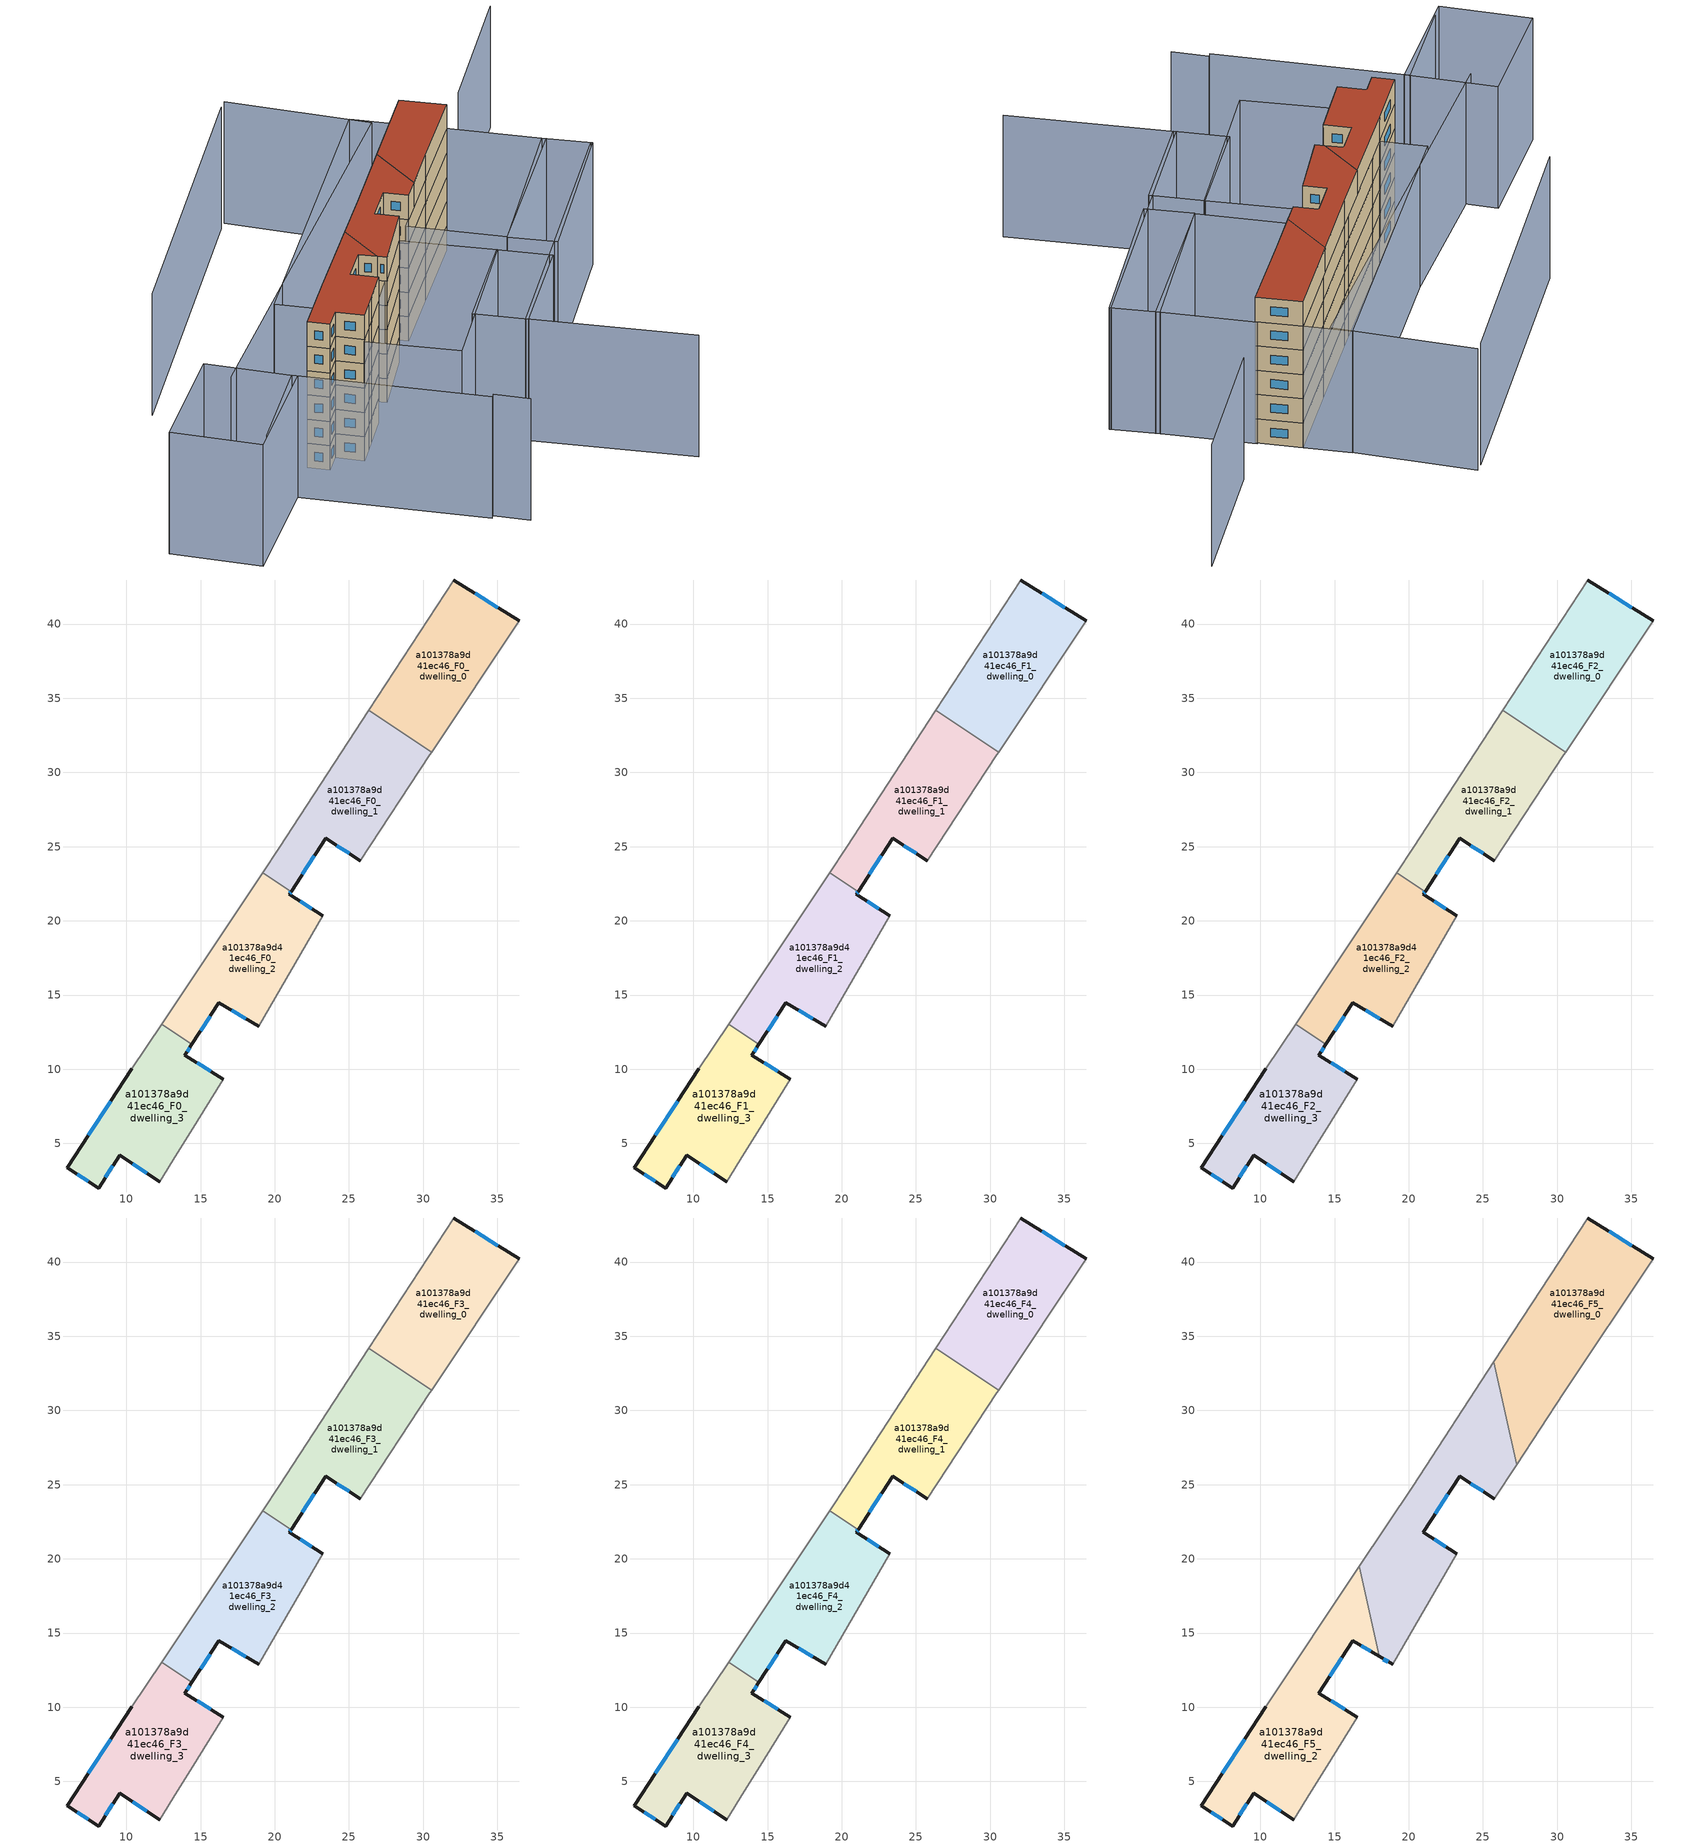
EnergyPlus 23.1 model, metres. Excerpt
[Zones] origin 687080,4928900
a101378a9d41ec46_F0_dwelling_0
 floor ground (EU_floor_Construction): 36.48,40.21 30.57,31.37 26.33,34.19 32.07,42.97 z0
 wall outside (EU_wall_Construction): 36.48,40.21 32.07,42.97 z0:3
 wall adiabatic (EU_wall_Construction): 32.07,42.97 26.33,34.19 / 30.57,31.37 36.48,40.21 z0:3
 wall to a101378a9d41ec46_F0_dwelling_1 (EU_wall_Construction): 26.33,34.19 30.57,31.37 z0:3
 window (EU_Window_Construction): 35.04,41.11 33.5,42.07 z0.98:2.02
a101378a9d41ec46_F0_dwelling_1
 floor ground (EU_floor_Construction): 30.57,31.37 30.46,31.2 25.78,24.06 23.43,25.57 21.1,21.97 19.18,23.26 20.3,24.94 26.33,34.19 z0
 wall outside (EU_wall_Construction): 21.1,21.97 23.43,25.57 25.78,24.06 z0:3
 wall adiabatic (EU_wall_Construction): 25.78,24.06 30.46,31.2 30.57,31.37 / 26.33,34.19 20.3,24.94 19.18,23.26 z0:3
 wall to a101378a9d41ec46_F0_dwelling_2 (EU_wall_Construction): 19.18,23.26 21.1,21.98 z0:3
 window (EU_Window_Construction): 24.19,25.08 25.01,24.55 / 21.86,23.14 22.67,24.4 z0.98:2.02
a101378a9d41ec46_F0_dwelling_2
 floor ground (EU_floor_Construction): 21.1,21.97 20.99,21.8 23.23,20.33 18.91,12.89 16.24,14.48 14.42,11.69 12.37,13.05 19.18,23.26 z0
 wall outside (EU_wall_Construction): 14.42,11.69 16.24,14.48 18.91,12.89 / 23.23,20.33 20.99,21.8 21.1,21.97 z0:3
 wall adiabatic (EU_wall_Construction): 18.91,12.89 23.23,20.33 / 19.18,23.26 12.37,13.05 z0:3
 wall to a101378a9d41ec46_F0_dwelling_3 (EU_wall_Construction): 12.37,13.05 14.42,11.69 z0:3
 window (EU_Window_Construction): 17.1,13.96 18.04,13.41 / 15.01,12.59 15.64,13.57 / 21.02,21.86 21.06,21.92 / 22.5,20.81 21.71,21.32 z0.98:2.02
a101378a9d41ec46_F0_dwelling_3
 floor ground (EU_floor_Construction): 14.42,11.69 13.95,10.96 16.55,9.33 14.35,5.8 13.43,4.34 12.24,2.42 9.56,4.21 8.13,2 6.02,3.38 10.36,10.02 12.37,13.05 z0
 wall outside (EU_wall_Construction): 16.55,9.33 13.95,10.96 14.42,11.69 / 10.36,10.02 6.02,3.38 8.13,2 9.56,4.21 12.24,2.42 z0:3
 wall adiabatic (EU_wall_Construction): 12.24,2.42 13.43,4.34 14.35,5.8 16.55,9.33 / 12.37,13.05 10.36,10.02 z0:3
 window (EU_Window_Construction): 14.1,11.2 14.26,11.45 / 15.7,9.86 14.79,10.43 / 10.43,3.63 11.36,3 / 8.59,2.72 9.09,3.49 / 6.7,2.93 7.44,2.45 / 8.94,7.86 7.43,5.54 z0.98:2.02
a101378a9d41ec46_F1_dwelling_0
 floor to a101378a9d41ec46_F0_dwelling_0 (EU_floor_Construction): 36.48,40.21 30.57,31.37 26.33,34.19 32.07,42.97 z3
 wall outside (EU_wall_Construction): 36.48,40.21 32.07,42.97 z3:6
 wall adiabatic (EU_wall_Construction): 32.07,42.97 26.33,34.19 / 30.57,31.37 36.48,40.21 z3:6
 wall to a101378a9d41ec46_F1_dwelling_1 (EU_wall_Construction): 26.33,34.19 30.57,31.37 z3:6
 window (EU_Window_Construction): 35.04,41.11 33.5,42.07 z3.98:5.02
a101378a9d41ec46_F1_dwelling_1
 floor to a101378a9d41ec46_F0_dwelling_1 (EU_floor_Construction): 30.57,31.37 30.46,31.2 25.78,24.06 23.43,25.57 21.1,21.97 19.18,23.26 20.3,24.94 26.33,34.19 z3
 wall outside (EU_wall_Construction): 21.1,21.97 23.43,25.57 25.78,24.06 z3:6
 wall adiabatic (EU_wall_Construction): 25.78,24.06 30.46,31.2 30.57,31.37 / 26.33,34.19 20.3,24.94 19.18,23.26 z3:6
 wall to a101378a9d41ec46_F1_dwelling_2 (EU_wall_Construction): 19.18,23.26 21.1,21.98 z3:6
 window (EU_Window_Construction): 24.19,25.08 25.01,24.55 / 21.86,23.14 22.67,24.4 z3.98:5.02
a101378a9d41ec46_F1_dwelling_2
 floor to a101378a9d41ec46_F0_dwelling_2 (EU_floor_Construction): 21.1,21.97 20.99,21.8 23.23,20.33 18.91,12.89 16.24,14.48 14.42,11.69 12.37,13.05 19.18,23.26 z3
 wall outside (EU_wall_Construction): 14.42,11.69 16.24,14.48 18.91,12.89 / 23.23,20.33 20.99,21.8 21.1,21.97 z3:6
 wall adiabatic (EU_wall_Construction): 18.91,12.89 23.23,20.33 / 19.18,23.26 12.37,13.05 z3:6
 wall to a101378a9d41ec46_F1_dwelling_3 (EU_wall_Construction): 12.37,13.05 14.42,11.69 z3:6
 window (EU_Window_Construction): 17.1,13.96 18.04,13.41 / 15.01,12.59 15.64,13.57 / 21.02,21.86 21.06,21.92 / 22.5,20.81 21.71,21.32 z3.98:5.02
a101378a9d41ec46_F1_dwelling_3
 floor to a101378a9d41ec46_F0_dwelling_3 (EU_floor_Construction): 14.42,11.69 13.95,10.96 16.55,9.33 14.35,5.8 13.43,4.34 12.24,2.42 9.56,4.21 8.13,2 6.02,3.38 10.36,10.02 12.37,13.05 z3
 wall outside (EU_wall_Construction): 16.55,9.33 13.95,10.96 14.42,11.69 / 10.36,10.02 6.02,3.38 8.13,2 9.56,4.21 12.24,2.42 z3:6
 wall adiabatic (EU_wall_Construction): 12.24,2.42 13.43,4.34 14.35,5.8 16.55,9.33 / 12.37,13.05 10.36,10.02 z3:6
 window (EU_Window_Construction): 14.1,11.2 14.26,11.45 / 15.7,9.86 14.79,10.43 / 10.43,3.63 11.36,3 / 8.59,2.72 9.09,3.49 / 6.7,2.93 7.44,2.45 / 8.94,7.86 7.43,5.54 z3.98:5.02
a101378a9d41ec46_F2_dwelling_0
 floor to a101378a9d41ec46_F1_dwelling_0 (EU_floor_Construction): 36.48,40.21 30.57,31.37 26.33,34.19 32.07,42.97 z6
 wall outside (EU_wall_Construction): 36.48,40.21 32.07,42.97 z6:9
 wall adiabatic (EU_wall_Construction): 32.07,42.97 26.33,34.19 / 30.57,31.37 36.48,40.21 z6:9
 wall to a101378a9d41ec46_F2_dwelling_1 (EU_wall_Construction): 26.33,34.19 30.57,31.37 z6:9
 window (EU_Window_Construction): 35.04,41.11 33.5,42.07 z6.98:8.02
a101378a9d41ec46_F2_dwelling_1
 floor to a101378a9d41ec46_F1_dwelling_1 (EU_floor_Construction): 30.57,31.37 30.46,31.2 25.78,24.06 23.43,25.57 21.1,21.97 19.18,23.26 20.3,24.94 26.33,34.19 z6
 wall outside (EU_wall_Construction): 21.1,21.97 23.43,25.57 25.78,24.06 z6:9
 wall adiabatic (EU_wall_Construction): 25.78,24.06 30.46,31.2 30.57,31.37 / 26.33,34.19 20.3,24.94 19.18,23.26 z6:9
 wall to a101378a9d41ec46_F2_dwelling_2 (EU_wall_Construction): 19.18,23.26 21.1,21.98 z6:9
 window (EU_Window_Construction): 24.19,25.08 25.01,24.55 / 21.86,23.14 22.67,24.4 z6.98:8.02
a101378a9d41ec46_F2_dwelling_2
 floor to a101378a9d41ec46_F1_dwelling_2 (EU_floor_Construction): 21.1,21.97 20.99,21.8 23.23,20.33 18.91,12.89 16.24,14.48 14.42,11.69 12.37,13.05 19.18,23.26 z6
 wall outside (EU_wall_Construction): 14.42,11.69 16.24,14.48 18.91,12.89 / 23.23,20.33 20.99,21.8 21.1,21.97 z6:9
 wall adiabatic (EU_wall_Construction): 18.91,12.89 23.23,20.33 / 19.18,23.26 12.37,13.05 z6:9
 wall to a101378a9d41ec46_F2_dwelling_3 (EU_wall_Construction): 12.37,13.05 14.42,11.69 z6:9
 window (EU_Window_Construction): 17.1,13.96 18.04,13.41 / 15.01,12.59 15.64,13.57 / 21.02,21.86 21.06,21.92 / 22.5,20.81 21.71,21.32 z6.98:8.02
a101378a9d41ec46_F2_dwelling_3
 floor to a101378a9d41ec46_F1_dwelling_3 (EU_floor_Construction): 14.42,11.69 13.95,10.96 16.55,9.33 14.35,5.8 13.43,4.34 12.24,2.42 9.56,4.21 8.13,2 6.02,3.38 10.36,10.02 12.37,13.05 z6
 wall outside (EU_wall_Construction): 16.55,9.33 13.95,10.96 14.42,11.69 / 10.36,10.02 6.02,3.38 8.13,2 9.56,4.21 12.24,2.42 z6:9
 wall adiabatic (EU_wall_Construction): 12.24,2.42 13.43,4.34 14.35,5.8 16.55,9.33 / 12.37,13.05 10.36,10.02 z6:9
 window (EU_Window_Construction): 14.1,11.2 14.26,11.45 / 15.7,9.86 14.79,10.43 / 10.43,3.63 11.36,3 / 8.59,2.72 9.09,3.49 / 6.7,2.93 7.44,2.45 / 8.94,7.86 7.43,5.54 z6.98:8.02
a101378a9d41ec46_F3_dwelling_0
 floor to a101378a9d41ec46_F2_dwelling_0 (EU_floor_Construction): 36.48,40.21 30.57,31.37 26.33,34.19 32.07,42.97 z9
 wall outside (EU_wall_Construction): 36.48,40.21 32.07,42.97 z9:12
 wall adiabatic (EU_wall_Construction): 32.07,42.97 26.33,34.19 / 30.57,31.37 36.48,40.21 z9:12
 wall to a101378a9d41ec46_F3_dwelling_1 (EU_wall_Construction): 26.33,34.19 30.57,31.37 z9:12
 window (EU_Window_Construction): 35.04,41.11 33.5,42.07 z9.98:11.02
a101378a9d41ec46_F3_dwelling_1
 floor to a101378a9d41ec46_F2_dwelling_1 (EU_floor_Construction): 30.57,31.37 30.46,31.2 25.78,24.06 23.43,25.57 21.1,21.97 19.18,23.26 20.3,24.94 26.33,34.19 z9
 wall outside (EU_wall_Construction): 21.1,21.97 23.43,25.57 25.78,24.06 z9:12
 wall adiabatic (EU_wall_Construction): 25.78,24.06 30.46,31.2 30.57,31.37 / 26.33,34.19 20.3,24.94 19.18,23.26 z9:12
 wall to a101378a9d41ec46_F3_dwelling_2 (EU_wall_Construction): 19.18,23.26 21.1,21.98 z9:12
 window (EU_Window_Construction): 24.19,25.08 25.01,24.55 / 21.86,23.14 22.67,24.4 z9.98:11.02
a101378a9d41ec46_F3_dwelling_2
 floor to a101378a9d41ec46_F2_dwelling_2 (EU_floor_Construction): 21.1,21.97 20.99,21.8 23.23,20.33 18.91,12.89 16.24,14.48 14.42,11.69 12.37,13.05 19.18,23.26 z9
 wall outside (EU_wall_Construction): 14.42,11.69 16.24,14.48 18.91,12.89 / 23.23,20.33 20.99,21.8 21.1,21.97 z9:12
 wall adiabatic (EU_wall_Construction): 18.91,12.89 23.23,20.33 / 19.18,23.26 12.37,13.05 z9:12
 wall to a101378a9d41ec46_F3_dwelling_3 (EU_wall_Construction): 12.37,13.05 14.42,11.69 z9:12
 window (EU_Window_Construction): 17.1,13.96 18.04,13.41 / 15.01,12.59 15.64,13.57 / 21.02,21.86 21.06,21.92 / 22.5,20.81 21.71,21.32 z9.98:11.02
a101378a9d41ec46_F3_dwelling_3
 floor to a101378a9d41ec46_F2_dwelling_3 (EU_floor_Construction): 14.42,11.69 13.95,10.96 16.55,9.33 14.35,5.8 13.43,4.34 12.24,2.42 9.56,4.21 8.13,2 6.02,3.38 10.36,10.02 12.37,13.05 z9
 wall outside (EU_wall_Construction): 16.55,9.33 13.95,10.96 14.42,11.69 / 10.36,10.02 6.02,3.38 8.13,2 9.56,4.21 12.24,2.42 z9:12
 wall adiabatic (EU_wall_Construction): 12.24,2.42 13.43,4.34 14.35,5.8 16.55,9.33 / 12.37,13.05 10.36,10.02 z9:12
 window (EU_Window_Construction): 14.1,11.2 14.26,11.45 / 15.7,9.86 14.79,10.43 / 10.43,3.63 11.36,3 / 8.59,2.72 9.09,3.49 / 6.7,2.93 7.44,2.45 / 8.94,7.86 7.43,5.54 z9.98:11.02
a101378a9d41ec46_F4_dwelling_0
 floor to a101378a9d41ec46_F3_dwelling_0 (EU_floor_Construction): 36.48,40.21 30.57,31.37 26.33,34.19 32.07,42.97 z12
 wall outside (EU_wall_Construction): 36.48,40.21 32.07,42.97 z12:15
 wall adiabatic (EU_wall_Construction): 32.07,42.97 26.33,34.19 / 30.57,31.37 36.48,40.21 z12:15
 wall to a101378a9d41ec46_F4_dwelling_1 (EU_wall_Construction): 26.33,34.19 30.57,31.37 z12:15
 window (EU_Window_Construction): 35.04,41.11 33.5,42.07 z12.98:14.02
a101378a9d41ec46_F4_dwelling_1
 floor to a101378a9d41ec46_F3_dwelling_1 (EU_floor_Construction): 30.57,31.37 30.46,31.2 25.78,24.06 23.43,25.57 21.1,21.97 19.18,23.26 20.3,24.94 26.33,34.19 z12
 wall outside (EU_wall_Construction): 21.1,21.97 23.43,25.57 25.78,24.06 z12:15
 wall adiabatic (EU_wall_Construction): 25.78,24.06 30.46,31.2 30.57,31.37 / 26.33,34.19 20.3,24.94 19.18,23.26 z12:15
 wall to a101378a9d41ec46_F4_dwelling_2 (EU_wall_Construction): 19.18,23.26 21.1,21.98 z12:15
 window (EU_Window_Construction): 24.19,25.08 25.01,24.55 / 21.86,23.14 22.67,24.4 z12.98:14.02
a101378a9d41ec46_F4_dwelling_2
 floor to a101378a9d41ec46_F3_dwelling_2 (EU_floor_Construction): 21.1,21.97 20.99,21.8 23.23,20.33 18.91,12.89 16.24,14.48 14.42,11.69 12.37,13.05 19.18,23.26 z12
 wall outside (EU_wall_Construction): 14.42,11.69 16.24,14.48 18.91,12.89 / 23.23,20.33 20.99,21.8 21.1,21.97 z12:15
 wall adiabatic (EU_wall_Construction): 18.91,12.89 23.23,20.33 / 19.18,23.26 12.37,13.05 z12:15
 wall to a101378a9d41ec46_F4_dwelling_3 (EU_wall_Construction): 12.37,13.05 14.42,11.69 z12:15
 window (EU_Window_Construction): 17.1,13.96 18.04,13.41 / 15.01,12.59 15.64,13.57 / 21.02,21.86 21.06,21.92 / 22.5,20.81 21.71,21.32 z12.98:14.02
a101378a9d41ec46_F4_dwelling_3
 floor to a101378a9d41ec46_F3_dwelling_3 (EU_floor_Construction): 14.42,11.69 13.95,10.96 16.55,9.33 14.35,5.8 13.43,4.34 12.24,2.42 9.56,4.21 8.13,2 6.02,3.38 10.36,10.02 12.37,13.05 z12
 wall outside (EU_wall_Construction): 16.55,9.33 13.95,10.96 14.42,11.69 / 10.36,10.02 6.02,3.38 8.13,2 9.56,4.21 12.24,2.42 z12:15
 wall adiabatic (EU_wall_Construction): 12.24,2.42 13.43,4.34 14.35,5.8 16.55,9.33 / 12.37,13.05 10.36,10.02 z12:15
 window (EU_Window_Construction): 14.1,11.2 14.26,11.45 / 15.7,9.86 14.79,10.43 / 10.43,3.63 11.36,3 / 8.59,2.72 9.09,3.49 / 6.7,2.93 7.44,2.45 / 8.94,7.86 7.43,5.54 z12.98:14.02
a101378a9d41ec46_F5_dwelling_0
 floor to a101378a9d41ec46_F4_dwelling_0 (EU_floor_Construction): 36.48,40.21 30.57,31.37 26.33,34.19 32.07,42.97 z15
 floor to a101378a9d41ec46_F4_dwelling_1 (EU_floor_Construction): 30.57,31.37 30.46,31.2 27.26,26.33 25.73,33.27 26.33,34.19 z15
 wall outside (EU_wall_Construction): 36.48,40.21 32.07,42.97 z15:18
 wall adiabatic (EU_wall_Construction): 32.07,42.97 25.73,33.27 / 27.26,26.33 30.46,31.2 36.48,40.21 z15:18
 wall to a101378a9d41ec46_F5_dwelling_1 (EU_wall_Construction): 25.73,33.27 27.26,26.33 z15:18
 window (EU_Window_Construction): 35.04,41.11 33.5,42.07 z15.98:17.02
 roof outside (EU_roof_Construction): 30.46,31.2 36.48,40.21 32.07,42.97 25.73,33.27 27.26,26.33 z18
a101378a9d41ec46_F5_dwelling_1
 floor to a101378a9d41ec46_F4_dwelling_1 (EU_floor_Construction): 25.73,33.27 27.26,26.33 25.78,24.06 23.43,25.57 21.1,21.98 19.18,23.26 20.3,24.94 z15
 floor to a101378a9d41ec46_F4_dwelling_2 (EU_floor_Construction): 21.1,21.98 20.99,21.8 23.23,20.33 18.91,12.89 18,13.43 16.67,19.49 19.18,23.26 z15
 wall outside (EU_wall_Construction): 23.23,20.33 20.99,21.8 23.43,25.57 25.78,24.06 / 18,13.43 18.91,12.89 z15:18
 wall adiabatic (EU_wall_Construction): 18.91,12.89 23.23,20.33 / 25.73,33.27 20.3,24.94 16.67,19.49 / 25.78,24.06 27.26,26.33 z15:18
 wall to a101378a9d41ec46_F5_dwelling_2 (EU_wall_Construction): 16.67,19.49 18,13.43 z15:18
 window (EU_Window_Construction): 24.19,25.08 25.01,24.55 / 21.78,23.03 22.63,24.34 / 22.5,20.81 21.71,21.32 / 18.3,13.25 18.61,13.06 z15.98:17.02
 roof outside (EU_roof_Construction): 18.91,12.89 23.23,20.33 20.99,21.8 23.43,25.57 25.78,24.06 27.26,26.33 25.73,33.27 20.3,24.94 16.67,19.49 18,13.43 z18
a101378a9d41ec46_F5_dwelling_2
 floor to a101378a9d41ec46_F4_dwelling_2 (EU_floor_Construction): 16.67,19.49 18,13.43 16.24,14.48 14.42,11.69 12.37,13.05 z15
 floor to a101378a9d41ec46_F4_dwelling_3 (EU_floor_Construction): 14.42,11.69 13.95,10.96 16.55,9.33 14.35,5.8 13.43,4.34 12.24,2.42 9.56,4.21 8.13,2 6.02,3.38 10.36,10.02 12.37,13.05 z15
 wall outside (EU_wall_Construction): 16.55,9.33 13.95,10.96 16.24,14.48 18,13.43 / 10.36,10.02 6.02,3.38 8.13,2 9.56,4.21 12.24,2.42 z15:18
 wall adiabatic (EU_wall_Construction): 12.24,2.42 13.43,4.34 14.35,5.8 16.55,9.33 / 16.67,19.49 10.36,10.02 z15:18
 window (EU_Window_Construction): 16.81,14.14 17.43,13.77 / 14.69,12.1 15.49,13.33 / 15.7,9.86 14.79,10.43 / 10.43,3.63 11.36,3 / 8.59,2.72 9.09,3.49 / 6.7,2.93 7.44,2.45 / 8.94,7.86 7.43,5.54 z15.98:17.02
 roof outside (EU_roof_Construction): 13.43,4.34 14.35,5.8 16.55,9.33 13.95,10.96 16.24,14.48 18,13.43 16.67,19.49 10.36,10.02 6.02,3.38 8.13,2 9.56,4.21 12.24,2.42 z18
shading: 20.76,-13.2 24.12,-15.54 / -4.77,-12.38 2.26,-1.67 / 2.26,-1.67 20.46,-13.63 / 45.6,-9.75 29.75,0.19 / 29.75,0.19 49.65,31.94 / 16.52,54.17 29.49,44.33 / 29.49,44.33 -3.8,0.42 / 40.33,46.81 50.15,62.47 / 15.78,53.19 -5.27,19.63 / 2.82,-2.05 -5.83,-14.03 / -5.83,-14.03 -14.2,-7.98 / -14.2,-7.98 -5.55,4 / -5.55,4 2.82,-2.05 / 37.33,11.55 30,0.03 / 30,0.03 24.85,3.31 / 24.85,3.31 32.18,14.83 / 32.18,14.83 37.33,11.55 / 12.02,2.07 23.23,20.33 / 23.23,20.33 32.28,14.77 / 32.28,14.77 21.07,-3.49 / 21.07,-3.49 12.02,2.07 / 34.15,16.81 45.15,34.76 / 45.15,34.76 49.87,31.87 / 49.87,31.87 38.86,13.92 / 38.86,13.92 34.15,16.81 / 32.07,42.97 10.5,9.93 / 10.5,9.93 6.01,12.86 / 6.01,12.86 27.58,45.9 / 27.58,45.9 32.07,42.97 / 34.22,16.93 24.98,22.91 / 24.98,22.91 36.34,40.46 / 36.34,40.46 45.58,34.48 / 45.58,34.48 34.22,16.93 z0:15
[Building]
EU S2 Campaign: North Axis=0; Terrain=City; Solar Distribution=FullExterior
[Site:Location]
Bologna: Latitude=44.5; Longitude=11.25; Time Zone=1; Elevation=37
[SizingPeriod:WeatherFileDays]
AnnualSizingPeriod: Begin Month=1; Begin Day of Month=1; End Month=12; End Day of Month=31; Day of Week for Start Day=Monday; Use Weather File Daylight Saving Period=No; Use Weather File Rain and Snow Indicators=No
[MATERIAL]
EU_InternalMass_Material: Roughness=MediumRough; Thickness=0.1; Conductivity=1; Density=1800; Specific Heat=900; Thermal Absorptance=0.9; Solar Absorptance=0.7; Visible Absorptance=0.7
[MATERIAL:NOMASS] Roughness=MediumRough; Thermal Absorptance=0.9; Solar Absorptance=0.7; Visible Absorptance=0.7
Name | Thermal Resistance
EU_wall_NoMass | 0.905828
EU_roof_NoMass | 0.37593
EU_floor_NoMass | 0.67114
[WINDOWMATERIAL:SIMPLEGLAZINGSYSTEM]
EU_Window_SimpleGlazing: UFactor=4.52486; Solar Heat Gain Coefficient=0.85; Visible Transmittance=0.85
[CONSTRUCTION]
EU_wall_Construction: EU_wall_NoMass
EU_roof_Construction: EU_roof_NoMass
EU_floor_Construction: EU_floor_NoMass
EU_Window_Construction: EU_Window_SimpleGlazing
EU_InternalMass_Construction: EU_InternalMass_Material
[ZONE] Type=1; Multiplier=1; Ceiling Height=autocalculate; Floor Area=autocalculate; Part of Total Floor Area=Yes
Name | Volume
a101378a9d41ec46_F0_dwelling_0; a101378a9d41ec46_F1_dwelling_0; a101378a9d41ec46_F2_dwelling_0; a101378a9d41ec46_F3_dwelling_0; a101378a9d41ec46_F4_dwelling_0 | 162.993
a101378a9d41ec46_F5_dwelling_0 | 217.332
a101378a9d41ec46_F0_dwelling_1 | 163.002
a101378a9d41ec46_F1_dwelling_1; a101378a9d41ec46_F2_dwelling_1; a101378a9d41ec46_F3_dwelling_1; a101378a9d41ec46_F4_dwelling_1 | 163.001
a101378a9d41ec46_F5_dwelling_1 | 217.324
a101378a9d41ec46_F0_dwelling_2 | 162.995
a101378a9d41ec46_F1_dwelling_2; a101378a9d41ec46_F2_dwelling_2; a101378a9d41ec46_F3_dwelling_2; a101378a9d41ec46_F4_dwelling_2 | 162.992
a101378a9d41ec46_F5_dwelling_2 | 217.331
a101378a9d41ec46_F0_dwelling_3 | 163.005
a101378a9d41ec46_F1_dwelling_3; a101378a9d41ec46_F2_dwelling_3; a101378a9d41ec46_F3_dwelling_3; a101378a9d41ec46_F4_dwelling_3 | 163.009
[INTERNALMASS] Construction=EU_InternalMass_Construction
Name | Zone or ZoneList | Surface Area
a101378a9d41ec46_F0_dwelling_0_EU_InternalMass | a101378a9d41ec46_F0_dwelling_0 | 54.3311
a101378a9d41ec46_F0_dwelling_1_EU_InternalMass | a101378a9d41ec46_F0_dwelling_1 | 54.3343
a101378a9d41ec46_F0_dwelling_2_EU_InternalMass | a101378a9d41ec46_F0_dwelling_2 | 54.3312
a101378a9d41ec46_F0_dwelling_3_EU_InternalMass | a101378a9d41ec46_F0_dwelling_3 | 54.3353
a101378a9d41ec46_F1_dwelling_0_EU_InternalMass | a101378a9d41ec46_F1_dwelling_0 | 54.3311
a101378a9d41ec46_F1_dwelling_1_EU_InternalMass | a101378a9d41ec46_F1_dwelling_1 | 54.3343
a101378a9d41ec46_F1_dwelling_2_EU_InternalMass | a101378a9d41ec46_F1_dwelling_2 | 54.3312
a101378a9d41ec46_F1_dwelling_3_EU_InternalMass | a101378a9d41ec46_F1_dwelling_3 | 54.3353
a101378a9d41ec46_F2_dwelling_0_EU_InternalMass | a101378a9d41ec46_F2_dwelling_0 | 54.3311
a101378a9d41ec46_F2_dwelling_1_EU_InternalMass | a101378a9d41ec46_F2_dwelling_1 | 54.3343
a101378a9d41ec46_F2_dwelling_2_EU_InternalMass | a101378a9d41ec46_F2_dwelling_2 | 54.3312
a101378a9d41ec46_F2_dwelling_3_EU_InternalMass | a101378a9d41ec46_F2_dwelling_3 | 54.3353
a101378a9d41ec46_F3_dwelling_0_EU_InternalMass | a101378a9d41ec46_F3_dwelling_0 | 54.3311
a101378a9d41ec46_F3_dwelling_1_EU_InternalMass | a101378a9d41ec46_F3_dwelling_1 | 54.3343
a101378a9d41ec46_F3_dwelling_2_EU_InternalMass | a101378a9d41ec46_F3_dwelling_2 | 54.3312
a101378a9d41ec46_F3_dwelling_3_EU_InternalMass | a101378a9d41ec46_F3_dwelling_3 | 54.3353
a101378a9d41ec46_F4_dwelling_0_EU_InternalMass | a101378a9d41ec46_F4_dwelling_0 | 54.3311
a101378a9d41ec46_F4_dwelling_1_EU_InternalMass | a101378a9d41ec46_F4_dwelling_1 | 54.3343
a101378a9d41ec46_F4_dwelling_2_EU_InternalMass | a101378a9d41ec46_F4_dwelling_2 | 54.3312
a101378a9d41ec46_F4_dwelling_3_EU_InternalMass | a101378a9d41ec46_F4_dwelling_3 | 54.3353
a101378a9d41ec46_F5_dwelling_0_EU_InternalMass | a101378a9d41ec46_F5_dwelling_0 | 72.4458
a101378a9d41ec46_F5_dwelling_1_EU_InternalMass | a101378a9d41ec46_F5_dwelling_1 | 72.4457
a101378a9d41ec46_F5_dwelling_2_EU_InternalMass | a101378a9d41ec46_F5_dwelling_2 | 72.4443
[OTHEREQUIPMENT] Fuel Type=Electricity; Design Level Calculation Method=Watts/Area; Power per Zone Floor Area=1; Fraction Latent=0; Fraction Radiant=0; Fraction Lost=0; Carbon Dioxide Generation Rate=0; EndUse Subcategory=EU_Step8_InternalGains
Name | Zone or ZoneList or Space or SpaceList | Schedule
EU_Step8_InternalGain_a101378a9d41ec46_F0_dwelling_0_f000 | a101378a9d41ec46_F0_dwelling_0 | EU_Step8_GainSchedule_a101378a9d41ec46_F0_dwelling_0_f000
EU_Step8_InternalGain_a101378a9d41ec46_F0_dwelling_1_f000 | a101378a9d41ec46_F0_dwelling_1 | EU_Step8_GainSchedule_a101378a9d41ec46_F0_dwelling_1_f000
EU_Step8_InternalGain_a101378a9d41ec46_F0_dwelling_2_f000 | a101378a9d41ec46_F0_dwelling_2 | EU_Step8_GainSchedule_a101378a9d41ec46_F0_dwelling_2_f000
EU_Step8_InternalGain_a101378a9d41ec46_F0_dwelling_3_f000 | a101378a9d41ec46_F0_dwelling_3 | EU_Step8_GainSchedule_a101378a9d41ec46_F0_dwelling_3_f000
EU_Step8_InternalGain_a101378a9d41ec46_F1_dwelling_0_f000 | a101378a9d41ec46_F1_dwelling_0 | EU_Step8_GainSchedule_a101378a9d41ec46_F1_dwelling_0_f000
EU_Step8_InternalGain_a101378a9d41ec46_F1_dwelling_1_f000 | a101378a9d41ec46_F1_dwelling_1 | EU_Step8_GainSchedule_a101378a9d41ec46_F1_dwelling_1_f000
EU_Step8_InternalGain_a101378a9d41ec46_F1_dwelling_2_f000 | a101378a9d41ec46_F1_dwelling_2 | EU_Step8_GainSchedule_a101378a9d41ec46_F1_dwelling_2_f000
EU_Step8_InternalGain_a101378a9d41ec46_F1_dwelling_3_f000 | a101378a9d41ec46_F1_dwelling_3 | EU_Step8_GainSchedule_a101378a9d41ec46_F1_dwelling_3_f000
EU_Step8_InternalGain_a101378a9d41ec46_F2_dwelling_0_f000 | a101378a9d41ec46_F2_dwelling_0 | EU_Step8_GainSchedule_a101378a9d41ec46_F2_dwelling_0_f000
EU_Step8_InternalGain_a101378a9d41ec46_F2_dwelling_1_f000 | a101378a9d41ec46_F2_dwelling_1 | EU_Step8_GainSchedule_a101378a9d41ec46_F2_dwelling_1_f000
EU_Step8_InternalGain_a101378a9d41ec46_F2_dwelling_2_f000 | a101378a9d41ec46_F2_dwelling_2 | EU_Step8_GainSchedule_a101378a9d41ec46_F2_dwelling_2_f000
EU_Step8_InternalGain_a101378a9d41ec46_F2_dwelling_3_f000 | a101378a9d41ec46_F2_dwelling_3 | EU_Step8_GainSchedule_a101378a9d41ec46_F2_dwelling_3_f000
EU_Step8_InternalGain_a101378a9d41ec46_F3_dwelling_0_f000 | a101378a9d41ec46_F3_dwelling_0 | EU_Step8_GainSchedule_a101378a9d41ec46_F3_dwelling_0_f000
EU_Step8_InternalGain_a101378a9d41ec46_F3_dwelling_1_f000 | a101378a9d41ec46_F3_dwelling_1 | EU_Step8_GainSchedule_a101378a9d41ec46_F3_dwelling_1_f000
EU_Step8_InternalGain_a101378a9d41ec46_F3_dwelling_2_f000 | a101378a9d41ec46_F3_dwelling_2 | EU_Step8_GainSchedule_a101378a9d41ec46_F3_dwelling_2_f000
EU_Step8_InternalGain_a101378a9d41ec46_F3_dwelling_3_f000 | a101378a9d41ec46_F3_dwelling_3 | EU_Step8_GainSchedule_a101378a9d41ec46_F3_dwelling_3_f000
EU_Step8_InternalGain_a101378a9d41ec46_F4_dwelling_0_f000 | a101378a9d41ec46_F4_dwelling_0 | EU_Step8_GainSchedule_a101378a9d41ec46_F4_dwelling_0_f000
EU_Step8_InternalGain_a101378a9d41ec46_F4_dwelling_1_f000 | a101378a9d41ec46_F4_dwelling_1 | EU_Step8_GainSchedule_a101378a9d41ec46_F4_dwelling_1_f000
EU_Step8_InternalGain_a101378a9d41ec46_F4_dwelling_2_f000 | a101378a9d41ec46_F4_dwelling_2 | EU_Step8_GainSchedule_a101378a9d41ec46_F4_dwelling_2_f000
EU_Step8_InternalGain_a101378a9d41ec46_F4_dwelling_3_f000 | a101378a9d41ec46_F4_dwelling_3 | EU_Step8_GainSchedule_a101378a9d41ec46_F4_dwelling_3_f000
EU_Step8_InternalGain_a101378a9d41ec46_F5_dwelling_0_f000 | a101378a9d41ec46_F5_dwelling_0 | EU_Step8_GainSchedule_a101378a9d41ec46_F5_dwelling_0_f000
EU_Step8_InternalGain_a101378a9d41ec46_F5_dwelling_1_f000 | a101378a9d41ec46_F5_dwelling_1 | EU_Step8_GainSchedule_a101378a9d41ec46_F5_dwelling_1_f000
EU_Step8_InternalGain_a101378a9d41ec46_F5_dwelling_2_f000 | a101378a9d41ec46_F5_dwelling_2 | EU_Step8_GainSchedule_a101378a9d41ec46_F5_dwelling_2_f000
[ZONEVENTILATION:DESIGNFLOWRATE] Schedule=EU_AlwaysOn; Design Flow Rate Calculation Method=AirChanges/Hour; Air Changes per Hour=0.73129; Ventilation Type=Natural; Fan Pressure Rise=0; Fan Total Efficiency=1; Constant Term Coefficient=1; Temperature Term Coefficient=0; Velocity Term Coefficient=0; Velocity Squared Term Coefficient=0; Minimum Indoor Temperature=-100; Maximum Indoor Temperature=100; Delta Temperature=-100; Minimum Outdoor Temperature=-100; Maximum Outdoor Temperature=100; Maximum Wind Speed=40
Name | Zone or ZoneList or Space or SpaceList
EU_ConstantAir_a101378a9d41ec46_F0_dwelling_0 | a101378a9d41ec46_F0_dwelling_0
EU_ConstantAir_a101378a9d41ec46_F0_dwelling_1 | a101378a9d41ec46_F0_dwelling_1
EU_ConstantAir_a101378a9d41ec46_F0_dwelling_2 | a101378a9d41ec46_F0_dwelling_2
EU_ConstantAir_a101378a9d41ec46_F0_dwelling_3 | a101378a9d41ec46_F0_dwelling_3
EU_ConstantAir_a101378a9d41ec46_F1_dwelling_0 | a101378a9d41ec46_F1_dwelling_0
EU_ConstantAir_a101378a9d41ec46_F1_dwelling_1 | a101378a9d41ec46_F1_dwelling_1
EU_ConstantAir_a101378a9d41ec46_F1_dwelling_2 | a101378a9d41ec46_F1_dwelling_2
EU_ConstantAir_a101378a9d41ec46_F1_dwelling_3 | a101378a9d41ec46_F1_dwelling_3
EU_ConstantAir_a101378a9d41ec46_F2_dwelling_0 | a101378a9d41ec46_F2_dwelling_0
EU_ConstantAir_a101378a9d41ec46_F2_dwelling_1 | a101378a9d41ec46_F2_dwelling_1
EU_ConstantAir_a101378a9d41ec46_F2_dwelling_2 | a101378a9d41ec46_F2_dwelling_2
EU_ConstantAir_a101378a9d41ec46_F2_dwelling_3 | a101378a9d41ec46_F2_dwelling_3
EU_ConstantAir_a101378a9d41ec46_F3_dwelling_0 | a101378a9d41ec46_F3_dwelling_0
EU_ConstantAir_a101378a9d41ec46_F3_dwelling_1 | a101378a9d41ec46_F3_dwelling_1
EU_ConstantAir_a101378a9d41ec46_F3_dwelling_2 | a101378a9d41ec46_F3_dwelling_2
EU_ConstantAir_a101378a9d41ec46_F3_dwelling_3 | a101378a9d41ec46_F3_dwelling_3
EU_ConstantAir_a101378a9d41ec46_F4_dwelling_0 | a101378a9d41ec46_F4_dwelling_0
EU_ConstantAir_a101378a9d41ec46_F4_dwelling_1 | a101378a9d41ec46_F4_dwelling_1
EU_ConstantAir_a101378a9d41ec46_F4_dwelling_2 | a101378a9d41ec46_F4_dwelling_2
EU_ConstantAir_a101378a9d41ec46_F4_dwelling_3 | a101378a9d41ec46_F4_dwelling_3
EU_ConstantAir_a101378a9d41ec46_F5_dwelling_0 | a101378a9d41ec46_F5_dwelling_0
EU_ConstantAir_a101378a9d41ec46_F5_dwelling_1 | a101378a9d41ec46_F5_dwelling_1
EU_ConstantAir_a101378a9d41ec46_F5_dwelling_2 | a101378a9d41ec46_F5_dwelling_2
[HVACTEMPLATE:THERMOSTAT] Constant Heating Setpoint=20; Constant Cooling Setpoint=50
EU_HeatOnly_a101378a9d41ec46_F0_dwelling_0; EU_HeatOnly_a101378a9d41ec46_F0_dwelling_1; EU_HeatOnly_a101378a9d41ec46_F0_dwelling_2; EU_HeatOnly_a101378a9d41ec46_F0_dwelling_3; EU_HeatOnly_a101378a9d41ec46_F1_dwelling_0; EU_HeatOnly_a101378a9d41ec46_F1_dwelling_1; EU_HeatOnly_a101378a9d41ec46_F1_dwelling_2; EU_HeatOnly_a101378a9d41ec46_F1_dwelling_3; EU_HeatOnly_a101378a9d41ec46_F2_dwelling_0; EU_HeatOnly_a101378a9d41ec46_F2_dwelling_1; EU_HeatOnly_a101378a9d41ec46_F2_dwelling_2; EU_HeatOnly_a101378a9d41ec46_F2_dwelling_3; EU_HeatOnly_a101378a9d41ec46_F3_dwelling_0; EU_HeatOnly_a101378a9d41ec46_F3_dwelling_1; EU_HeatOnly_a101378a9d41ec46_F3_dwelling_2; EU_HeatOnly_a101378a9d41ec46_F3_dwelling_3; EU_HeatOnly_a101378a9d41ec46_F4_dwelling_0; EU_HeatOnly_a101378a9d41ec46_F4_dwelling_1; EU_HeatOnly_a101378a9d41ec46_F4_dwelling_2; EU_HeatOnly_a101378a9d41ec46_F4_dwelling_3; EU_HeatOnly_a101378a9d41ec46_F5_dwelling_0; EU_HeatOnly_a101378a9d41ec46_F5_dwelling_1; EU_HeatOnly_a101378a9d41ec46_F5_dwelling_2
[HVACTEMPLATE:ZONE:IDEALLOADSAIRSYSTEM] System Availability Schedule=EU_AlwaysOn; Maximum Heating Supply Air Temperature=50; Minimum Cooling Supply Air Temperature=13; Maximum Heating Supply Air Humidity Ratio=0.0156; Minimum Cooling Supply Air Humidity Ratio=0.0077; Heating Limit=NoLimit; Cooling Limit=NoLimit; Heating Availability Schedule=EU_AlwaysOn; Cooling Availability Schedule=EU_CoolingOff; Dehumidification Control Type=ConstantSensibleHeatRatio; Cooling Sensible Heat Ratio=0.7; Dehumidification Setpoint=60; Humidification Control Type=None; Humidification Setpoint=30; Outdoor Air Method=None; Outdoor Air Flow Rate per Person=0.00944; Outdoor Air Flow Rate per Zone Floor Area=0; Outdoor Air Flow Rate per Zone=0; Demand Controlled Ventilation Type=None; Outdoor Air Economizer Type=NoEconomizer; Heat Recovery Type=None; Sensible Heat Recovery Effectiveness=0.7; Latent Heat Recovery Effectiveness=0.65
Name | Template Thermostat
a101378a9d41ec46_F0_dwelling_0 | EU_HeatOnly_a101378a9d41ec46_F0_dwelling_0
a101378a9d41ec46_F0_dwelling_1 | EU_HeatOnly_a101378a9d41ec46_F0_dwelling_1
a101378a9d41ec46_F0_dwelling_2 | EU_HeatOnly_a101378a9d41ec46_F0_dwelling_2
a101378a9d41ec46_F0_dwelling_3 | EU_HeatOnly_a101378a9d41ec46_F0_dwelling_3
a101378a9d41ec46_F1_dwelling_0 | EU_HeatOnly_a101378a9d41ec46_F1_dwelling_0
a101378a9d41ec46_F1_dwelling_1 | EU_HeatOnly_a101378a9d41ec46_F1_dwelling_1
a101378a9d41ec46_F1_dwelling_2 | EU_HeatOnly_a101378a9d41ec46_F1_dwelling_2
a101378a9d41ec46_F1_dwelling_3 | EU_HeatOnly_a101378a9d41ec46_F1_dwelling_3
a101378a9d41ec46_F2_dwelling_0 | EU_HeatOnly_a101378a9d41ec46_F2_dwelling_0
a101378a9d41ec46_F2_dwelling_1 | EU_HeatOnly_a101378a9d41ec46_F2_dwelling_1
a101378a9d41ec46_F2_dwelling_2 | EU_HeatOnly_a101378a9d41ec46_F2_dwelling_2
a101378a9d41ec46_F2_dwelling_3 | EU_HeatOnly_a101378a9d41ec46_F2_dwelling_3
a101378a9d41ec46_F3_dwelling_0 | EU_HeatOnly_a101378a9d41ec46_F3_dwelling_0
a101378a9d41ec46_F3_dwelling_1 | EU_HeatOnly_a101378a9d41ec46_F3_dwelling_1
a101378a9d41ec46_F3_dwelling_2 | EU_HeatOnly_a101378a9d41ec46_F3_dwelling_2
a101378a9d41ec46_F3_dwelling_3 | EU_HeatOnly_a101378a9d41ec46_F3_dwelling_3
a101378a9d41ec46_F4_dwelling_0 | EU_HeatOnly_a101378a9d41ec46_F4_dwelling_0
a101378a9d41ec46_F4_dwelling_1 | EU_HeatOnly_a101378a9d41ec46_F4_dwelling_1
a101378a9d41ec46_F4_dwelling_2 | EU_HeatOnly_a101378a9d41ec46_F4_dwelling_2
a101378a9d41ec46_F4_dwelling_3 | EU_HeatOnly_a101378a9d41ec46_F4_dwelling_3
a101378a9d41ec46_F5_dwelling_0 | EU_HeatOnly_a101378a9d41ec46_F5_dwelling_0
a101378a9d41ec46_F5_dwelling_1 | EU_HeatOnly_a101378a9d41ec46_F5_dwelling_1
a101378a9d41ec46_F5_dwelling_2 | EU_HeatOnly_a101378a9d41ec46_F5_dwelling_2
[SIZING:ZONE] Zone Cooling Design Supply Air Temperature Input Method=SupplyAirTemperature; Zone Cooling Design Supply Air Temperature=13; Zone Heating Design Supply Air Temperature Input Method=SupplyAirTemperature; Zone Heating Design Supply Air Temperature=50; Zone Cooling Design Supply Air Humidity Ratio=0.008; Zone Heating Design Supply Air Humidity Ratio=0.008; Cooling Design Air Flow Method=DesignDay; Cooling Design Air Flow Rate=0; Cooling Minimum Air Flow per Zone Floor Area=0.000762; Cooling Minimum Air Flow=0; Cooling Minimum Air Flow Fraction=0.2; Heating Design Air Flow Method=DesignDay; Heating Design Air Flow Rate=0; Heating Maximum Air Flow per Zone Floor Area=0.002032; Heating Maximum Air Flow=0.141576; Heating Maximum Air Flow Fraction=0.3; Account for Dedicated Outdoor Air System=No; Dedicated Outdoor Air System Control Strategy=NeutralSupplyAir; Dedicated Outdoor Air Low Setpoint Temperature for Design=autosize; Dedicated Outdoor Air High Setpoint Temperature for Design=autosize; Zone Load Sizing Method=Sensible Load Only No Latent Load; Zone Latent Cooling Design Supply Air Humidity Ratio Input Method=HumidityRatioDifference; Zone Cooling Design Supply Air Humidity Ratio Difference=0.005; Zone Latent Heating Design Supply Air Humidity Ratio Input Method=HumidityRatioDifference; Zone Humidification Design Supply Air Humidity Ratio Difference=0.005
a101378a9d41ec46_F0_dwelling_0; a101378a9d41ec46_F0_dwelling_1; a101378a9d41ec46_F0_dwelling_2; a101378a9d41ec46_F0_dwelling_3; a101378a9d41ec46_F1_dwelling_0; a101378a9d41ec46_F1_dwelling_1; a101378a9d41ec46_F1_dwelling_2; a101378a9d41ec46_F1_dwelling_3; a101378a9d41ec46_F2_dwelling_0; a101378a9d41ec46_F2_dwelling_1; a101378a9d41ec46_F2_dwelling_2; a101378a9d41ec46_F2_dwelling_3; a101378a9d41ec46_F3_dwelling_0; a101378a9d41ec46_F3_dwelling_1; a101378a9d41ec46_F3_dwelling_2; a101378a9d41ec46_F3_dwelling_3; a101378a9d41ec46_F4_dwelling_0; a101378a9d41ec46_F4_dwelling_1; a101378a9d41ec46_F4_dwelling_2; a101378a9d41ec46_F4_dwelling_3; a101378a9d41ec46_F5_dwelling_0; a101378a9d41ec46_F5_dwelling_1; a101378a9d41ec46_F5_dwelling_2
[SCHEDULE:CONSTANT]
Name | Hourly Value
EU_AlwaysOn | 1
EU_CoolingOff | 0
[SCHEDULE:FILE] Column Number=1; Rows to Skip at Top=0; Number of Hours of Data=8760; Column Separator=Comma; Interpolate to Timestep=No; Minutes per Item=60; Adjust Schedule for Daylight Savings=Yes
Name | File
EU_Step8_GainSchedule_a101378a9d41ec46_F0_dwelling_0_f000 | ../../schedules/a101378a9d41ec46/a101378a9d41ec46_F0_dwelling_0_f000_gain.csv
EU_Step8_GainSchedule_a101378a9d41ec46_F0_dwelling_1_f000 | ../../schedules/a101378a9d41ec46/a101378a9d41ec46_F0_dwelling_1_f000_gain.csv
EU_Step8_GainSchedule_a101378a9d41ec46_F0_dwelling_2_f000 | ../../schedules/a101378a9d41ec46/a101378a9d41ec46_F0_dwelling_2_f000_gain.csv
EU_Step8_GainSchedule_a101378a9d41ec46_F0_dwelling_3_f000 | ../../schedules/a101378a9d41ec46/a101378a9d41ec46_F0_dwelling_3_f000_gain.csv
EU_Step8_GainSchedule_a101378a9d41ec46_F1_dwelling_0_f000 | ../../schedules/a101378a9d41ec46/a101378a9d41ec46_F1_dwelling_0_f000_gain.csv
EU_Step8_GainSchedule_a101378a9d41ec46_F1_dwelling_1_f000 | ../../schedules/a101378a9d41ec46/a101378a9d41ec46_F1_dwelling_1_f000_gain.csv
EU_Step8_GainSchedule_a101378a9d41ec46_F1_dwelling_2_f000 | ../../schedules/a101378a9d41ec46/a101378a9d41ec46_F1_dwelling_2_f000_gain.csv
EU_Step8_GainSchedule_a101378a9d41ec46_F1_dwelling_3_f000 | ../../schedules/a101378a9d41ec46/a101378a9d41ec46_F1_dwelling_3_f000_gain.csv
EU_Step8_GainSchedule_a101378a9d41ec46_F2_dwelling_0_f000 | ../../schedules/a101378a9d41ec46/a101378a9d41ec46_F2_dwelling_0_f000_gain.csv
EU_Step8_GainSchedule_a101378a9d41ec46_F2_dwelling_1_f000 | ../../schedules/a101378a9d41ec46/a101378a9d41ec46_F2_dwelling_1_f000_gain.csv
EU_Step8_GainSchedule_a101378a9d41ec46_F2_dwelling_2_f000 | ../../schedules/a101378a9d41ec46/a101378a9d41ec46_F2_dwelling_2_f000_gain.csv
EU_Step8_GainSchedule_a101378a9d41ec46_F2_dwelling_3_f000 | ../../schedules/a101378a9d41ec46/a101378a9d41ec46_F2_dwelling_3_f000_gain.csv
EU_Step8_GainSchedule_a101378a9d41ec46_F3_dwelling_0_f000 | ../../schedules/a101378a9d41ec46/a101378a9d41ec46_F3_dwelling_0_f000_gain.csv
EU_Step8_GainSchedule_a101378a9d41ec46_F3_dwelling_1_f000 | ../../schedules/a101378a9d41ec46/a101378a9d41ec46_F3_dwelling_1_f000_gain.csv
EU_Step8_GainSchedule_a101378a9d41ec46_F3_dwelling_2_f000 | ../../schedules/a101378a9d41ec46/a101378a9d41ec46_F3_dwelling_2_f000_gain.csv
EU_Step8_GainSchedule_a101378a9d41ec46_F3_dwelling_3_f000 | ../../schedules/a101378a9d41ec46/a101378a9d41ec46_F3_dwelling_3_f000_gain.csv
EU_Step8_GainSchedule_a101378a9d41ec46_F4_dwelling_0_f000 | ../../schedules/a101378a9d41ec46/a101378a9d41ec46_F4_dwelling_0_f000_gain.csv
EU_Step8_GainSchedule_a101378a9d41ec46_F4_dwelling_1_f000 | ../../schedules/a101378a9d41ec46/a101378a9d41ec46_F4_dwelling_1_f000_gain.csv
EU_Step8_GainSchedule_a101378a9d41ec46_F4_dwelling_2_f000 | ../../schedules/a101378a9d41ec46/a101378a9d41ec46_F4_dwelling_2_f000_gain.csv
EU_Step8_GainSchedule_a101378a9d41ec46_F4_dwelling_3_f000 | ../../schedules/a101378a9d41ec46/a101378a9d41ec46_F4_dwelling_3_f000_gain.csv
EU_Step8_GainSchedule_a101378a9d41ec46_F5_dwelling_0_f000 | ../../schedules/a101378a9d41ec46/a101378a9d41ec46_F5_dwelling_0_f000_gain.csv
EU_Step8_GainSchedule_a101378a9d41ec46_F5_dwelling_1_f000 | ../../schedules/a101378a9d41ec46/a101378a9d41ec46_F5_dwelling_1_f000_gain.csv
EU_Step8_GainSchedule_a101378a9d41ec46_F5_dwelling_2_f000 | ../../schedules/a101378a9d41ec46/a101378a9d41ec46_F5_dwelling_2_f000_gain.csv
